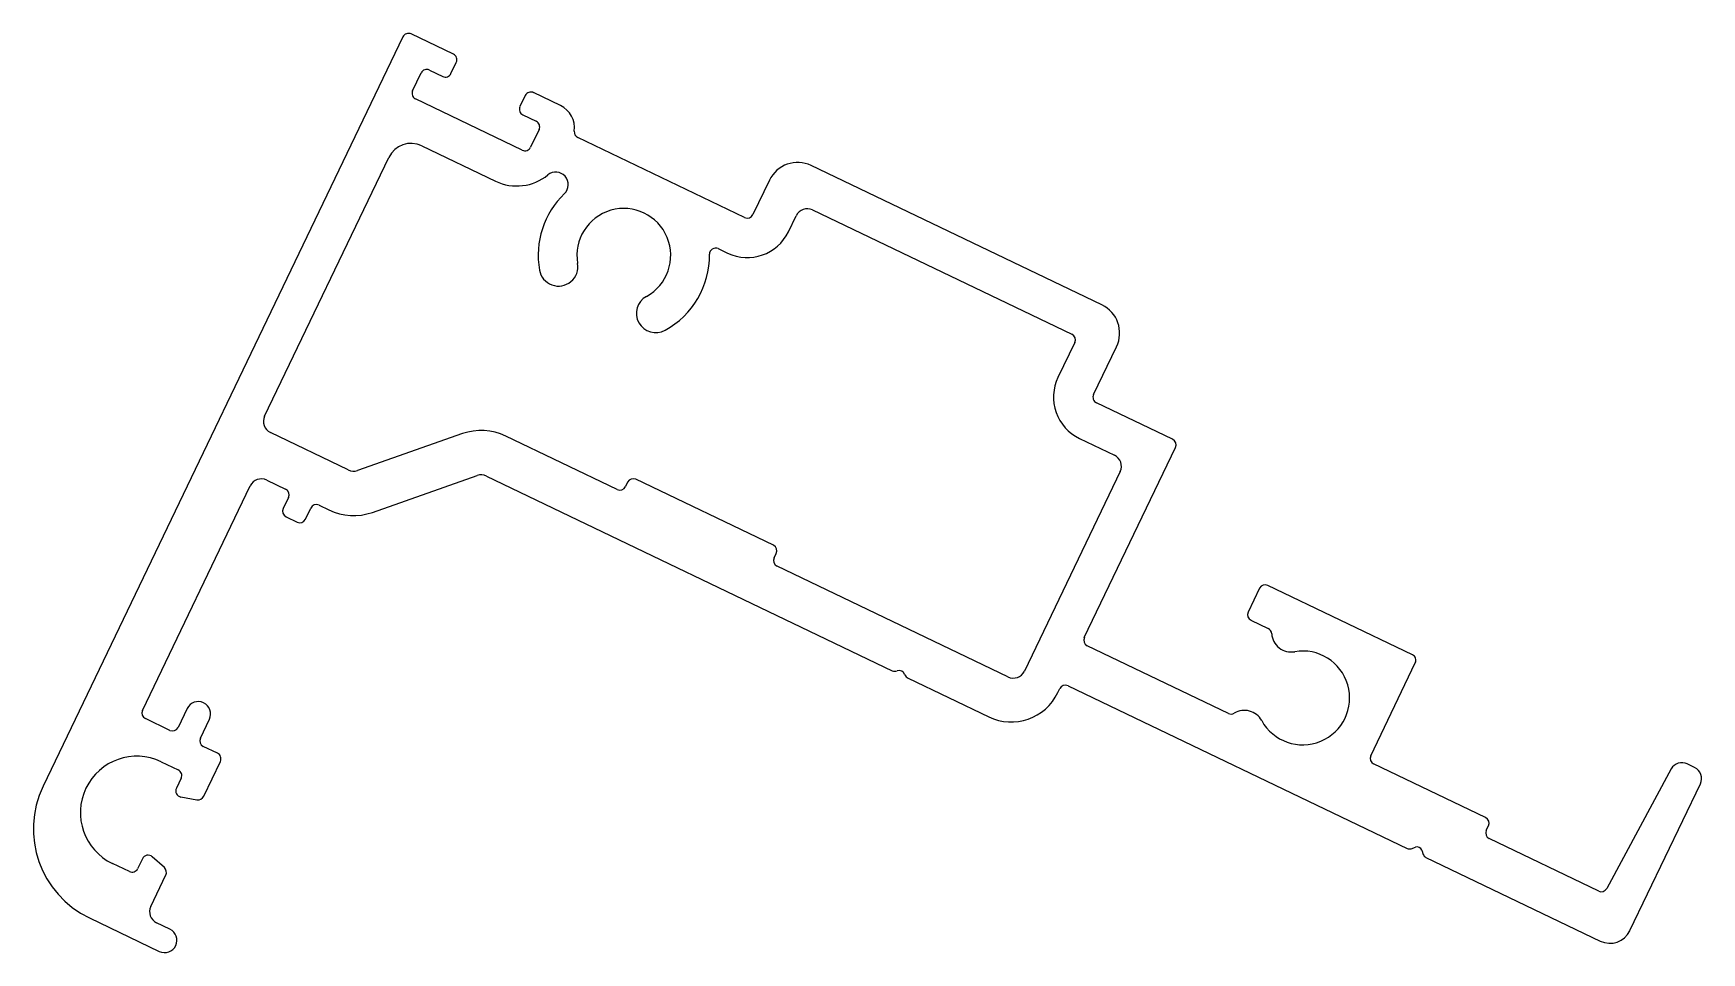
# Model space of a CAD drawing. Header units: inches. Extents: x -32.9 to 34.7, y 1.6 to 38.9.
import ezdxf

# ---------------------------------------------------------------- set-up
doc = ezdxf.new("R2010")
doc.units = ezdxf.units.IN
doc.header["$MEASUREMENT"] = 0

msp = doc.modelspace()

# ---------------------------------------------------------------- linework, layer by layer
at = {"color": 4}
for p, q in [((-17.924, 38.746), (-32.501, 8.37)), ((-15.877, 38.041), (-17.59, 38.863)), ((-17.53, 36.561), (-17.184, 37.282)), ((-16.851, 37.399), (-16.31, 37.14)), ((-15.976, 37.257), (-15.76, 37.708)), ((-13.086, 34.15), (-17.413, 36.227)), ((-12.965, 36.366), (-13.181, 35.916)), ((-11.539, 35.959), (-12.632, 36.484)), ((-13.064, 35.582), (-12.523, 35.322)), ((-12.406, 34.989), (-12.752, 34.268)), ((-4.079, 31.423), (-10.841, 34.668)), ((-23.527, 23.372), (-18.493, 33.861)), ((-17.159, 34.33), (-14.167, 32.894)), ((10.393, 27.88), (-1.382, 33.531)), ((-3.076, 32.935), (-3.745, 31.541)), ((-2.303, 30.848), (-1.993, 31.494)), ((-1.326, 31.729), (9.177, 26.688)), ((-5.146, 30.161), (-4.771, 29.981)), ((9.295, 26.355), (8.615, 24.939)), ((10.058, 24.247), (10.988, 26.186)), ((8.615, 24.939), (8.615, 24.939)), ((13.26, 22.433), (10.175, 23.914)), ((-20.14, 21.192), (-23.293, 22.705)), ((-15.515, 22.662), (-19.757, 21.171)), ((-9.241, 20.398), (-13.757, 22.565)), ((9.483, 22.471), (10.9, 21.791)), ((9.682, 14.4), (13.377, 22.1)), ((-19.161, 19.472), (-14.918, 20.964)), ((11.134, 21.124), (7.253, 13.037)), ((-28.474, 11.446), (-24.107, 20.545)), ((-23.44, 20.779), (-22.674, 20.411)), ((-14.536, 20.943), (1.903, 13.054)), ((-8.821, 20.695), (-8.907, 20.515)), ((-2.915, 18.139), (-8.487, 20.813)), ((-22.557, 20.078), (-22.773, 19.627)), ((-21.871, 19.194), (-21.655, 19.645)), ((-21.322, 19.762), (-20.918, 19.569)), ((-22.656, 19.293), (-22.205, 19.077)), ((-2.885, 17.625), (-2.798, 17.805)), ((6.586, 12.803), (-2.767, 17.291)), ((16.78, 16.396), (16.317, 15.431)), ((22.974, 13.701), (17.114, 16.513)), ((16.434, 15.098), (17.129, 14.764)), ((15.52, 11.321), (9.799, 14.067)), ((21.287, 9.608), (23.091, 13.367)), ((2.54, 12.748), (5.807, 11.18)), ((8.609, 12.165), (8.687, 12.327)), ((9.021, 12.444), (22.766, 5.848)), ((-26.664, 11.52), (-27.031, 10.753)), ((-27.365, 10.636), (-28.357, 11.112)), ((-26.13, 10.321), (-25.762, 11.087)), ((-25.436, 9.71), (-26.013, 9.987)), ((-27.716, 9.363), (-27.026, 9.032)), ((-25.995, 7.967), (-25.318, 9.377)), ((25.937, 7.099), (21.404, 9.274)), ((33.456, 9.073), (30.848, 4.225)), ((34.407, 9.134), (34.108, 9.278)), ((-26.909, 8.698), (-27.102, 8.295)), ((31.786, 2.517), (34.642, 8.467)), ((-26.915, 7.935), (-26.266, 7.826)), ((25.968, 6.585), (26.054, 6.765)), ((30.522, 4.122), (26.085, 6.251)), ((-28.476, 5.432), (-28.67, 5.029)), ((-27.587, 5.073), (-28.078, 5.511)), ((22.921, 5.839), (23.096, 5.901)), ((23.355, 5.776), (23.416, 5.602)), ((23.52, 5.486), (30.585, 2.095)), ((-29.003, 4.911), (-29.693, 5.242)), ((-28.137, 3.503), (-27.528, 4.774)), ((-30.625, 3.033), (-27.794, 1.675)), ((-27.362, 2.576), (-27.903, 2.836))]:
    msp.add_line(p, q, dxfattribs=at)
for centre, radius, start, end in [((-17.698, 38.638), 0.25, 64.36355, 154.36364), ((-15.985, 37.816), 0.25, 334.36355, 64.36364), ((-16.959, 37.174), 0.25, 64.36355, 154.36364), ((-16.202, 37.365), 0.25, 244.36355, 334.36364), ((-17.305, 36.453), 0.25, 154.36355, 244.36364), ((-12.74, 36.258), 0.25, 64.36355, 154.36364), ((-12.956, 35.807), 0.25, 154.36355, 244.36364), ((-11.972, 35.058), 1, 352.45803, 64.3636), ((-12.631, 35.097), 0.25, 334.36355, 64.36364), ((-10.732, 34.894), 0.25, 172.45803, 244.3636), ((-17.591, 33.429), 1, 64.3636, 154.3636), ((-12.978, 34.376), 0.25, 244.36355, 334.36364), ((-13.31, 34.681), 1.981, 244.3636, 309.40168), ((-11.73, 32.758), 0.507, 313.86339, 129.40168), ((-1.931, 32.386), 1.27, 64.3636, 154.3636), ((-8.974, 29.89), 3.47, 133.86339, 189.89663), ((-8.974, 29.89), 1.9, 298.83053, 189.89666), ((-1.542, 31.278), 0.5, 64.3636, 154.3636), ((-3.971, 31.649), 0.25, 244.3636, 334.3636), ((-3.971, 31.649), 1.85, 244.3636, 334.3636), ((-8.974, 29.89), 3.47, 298.83048, 0.69413), ((-5.254, 29.935), 0.25, 64.3636, 180.69413), ((-11.619, 29.429), 0.785, 189.89666, 9.89666), ((-7.679, 27.538), 0.785, 118.83053, 298.83053), ((9.843, 26.735), 1.27, 334.3636, 64.3636), ((9.069, 26.463), 0.25, 334.3636, 64.3636), ((10.283, 24.139), 1.85, 154.3636, 244.36364), ((10.283, 24.139), 0.25, 154.36355, 244.36364), ((-23.076, 23.155), 0.5, 154.3636, 244.3636), ((-14.752, 20.492), 2.3, 64.3636, 109.3636), ((13.152, 22.208), 0.25, 334.3636, 64.3636), ((10.683, 21.34), 0.5, 334.3636, 64.3636), ((-19.923, 21.642), 0.5, 244.3636, 289.3636), ((-14.752, 20.492), 0.5, 64.3636, 109.3636), ((-23.657, 20.328), 0.5, 64.3636, 154.3636), ((-22.782, 20.186), 0.25, 334.3636, 64.3636), ((-9.132, 20.623), 0.25, 244.3636, 334.3636), ((-8.595, 20.587), 0.25, 64.3636, 154.3636), ((-22.548, 19.519), 0.25, 154.3636, 244.3636), ((-21.43, 19.537), 0.25, 64.3636, 154.3636), ((-22.097, 19.302), 0.25, 244.3636, 334.3636), ((-19.923, 21.642), 2.3, 244.3636, 289.3636), ((-3.023, 17.913), 0.25, 334.3636, 64.3636), ((-2.659, 17.517), 0.25, 154.3636, 244.3636), ((17.006, 16.288), 0.25, 64.3636, 154.3636), ((16.543, 15.323), 0.25, 154.3636, 244.3636), ((9.908, 14.292), 0.25, 154.3636, 244.3636), ((17.019, 14.535), 0.254, 4.17543, 64.3636), ((18.07, 14.612), 0.8, 184.17543, 279.79456), ((18.53, 11.951), 1.9, 208.93265, 99.79454), ((22.866, 13.475), 0.25, 334.36355, 64.36364), ((2.011, 13.279), 0.25, 244.3636, 289.3636), ((2.177, 12.807), 0.25, 19.3636, 109.3636), ((2.649, 12.973), 0.25, 199.3636, 244.3636), ((6.803, 13.253), 0.5, 244.3636, 334.3636), ((8.913, 12.219), 0.25, 64.3636, 154.3636), ((-26.213, 11.303), 0.5, 334.3636, 154.3636), ((6.716, 13.073), 2.1, 244.3636, 334.3636), ((-28.249, 11.338), 0.25, 154.3636, 244.3636), ((15.628, 11.547), 0.25, 244.3636, 300.83312), ((16.167, 10.645), 0.8, 28.93262, 120.83312), ((-27.257, 10.862), 0.25, 244.3636, 334.3636), ((-25.904, 10.213), 0.25, 154.3636, 244.3636), ((-28.704, 7.302), 2.285, 64.3636, 244.3636), ((-25.544, 9.485), 0.25, 334.36355, 64.36364), ((21.512, 9.5), 0.25, 154.3636, 244.3636), ((-27.134, 8.806), 0.25, 334.36355, 64.36364), ((33.892, 8.827), 0.5, 64.3636, 150.59131), ((34.191, 8.684), 0.5, 334.3636, 64.3636), ((-28.895, 6.64), 4, 154.3636, 244.3636), ((-26.873, 8.185), 0.254, 154.3636, 260.50793), ((-26.224, 8.077), 0.254, 260.50793, 334.3636), ((25.829, 6.873), 0.25, 334.3636, 64.3636), ((26.193, 6.477), 0.25, 154.3636, 244.3636), ((-28.247, 5.322), 0.254, 48.21926, 154.3636), ((22.853, 6.031), 0.203, 244.3636, 289.3636), ((23.163, 5.709), 0.203, 19.3636, 109.3636), ((23.608, 5.669), 0.203, 199.3636, 244.3636), ((-28.895, 5.137), 0.25, 244.36355, 334.36364), ((-27.757, 4.883), 0.254, 334.3636, 48.21926), ((30.63, 4.347), 0.25, 244.3636, 330.59131), ((-27.686, 3.287), 0.5, 154.3636, 244.3636), ((-27.578, 2.126), 0.5, 244.3636, 64.3636), ((30.975, 2.906), 0.9, 244.3636, 334.3636)]:
    msp.add_arc(centre, radius, start, end, dxfattribs=at)

doc.saveas('drawing.dxf')
